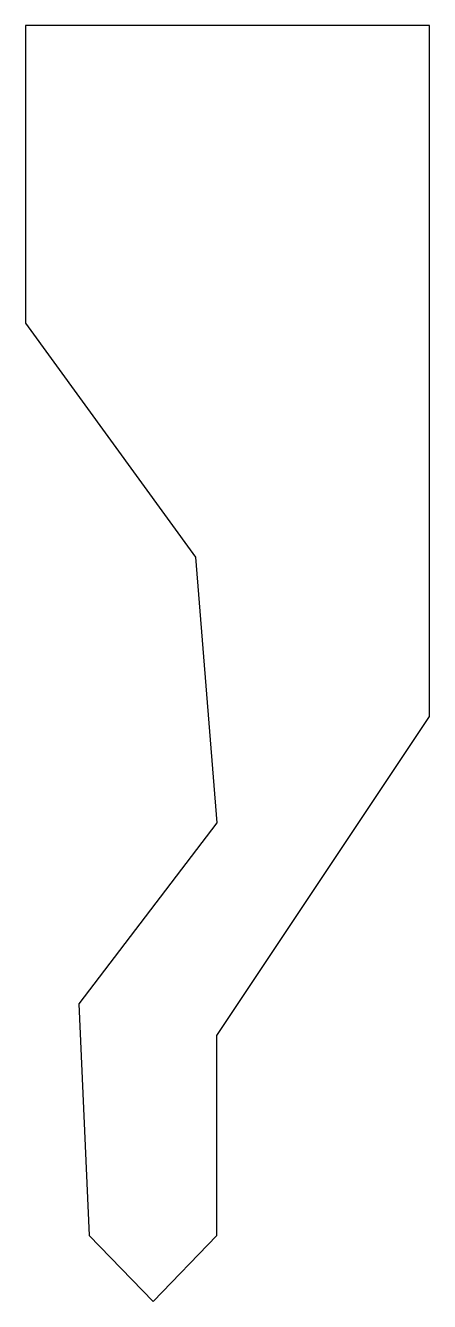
# Model space of a CAD drawing. Header units: millimetres. Extents: x -12 to 26, y 0 to 120.
import ezdxf

# ---------------------------------------------------------------- set-up
doc = ezdxf.new("R2010")
doc.units = ezdxf.units.MM

msp = doc.modelspace()

# ---------------------------------------------------------------- linework, layer by layer
msp.add_lwpolyline([(0, 0), (6, 6.2), (6, 25), (26, 55), (26, 120), (-12, 120), (-12, 92), (4, 70), (6, 45), (-7, 28), (-6, 6.2)], close=True)

doc.saveas('drawing.dxf')
